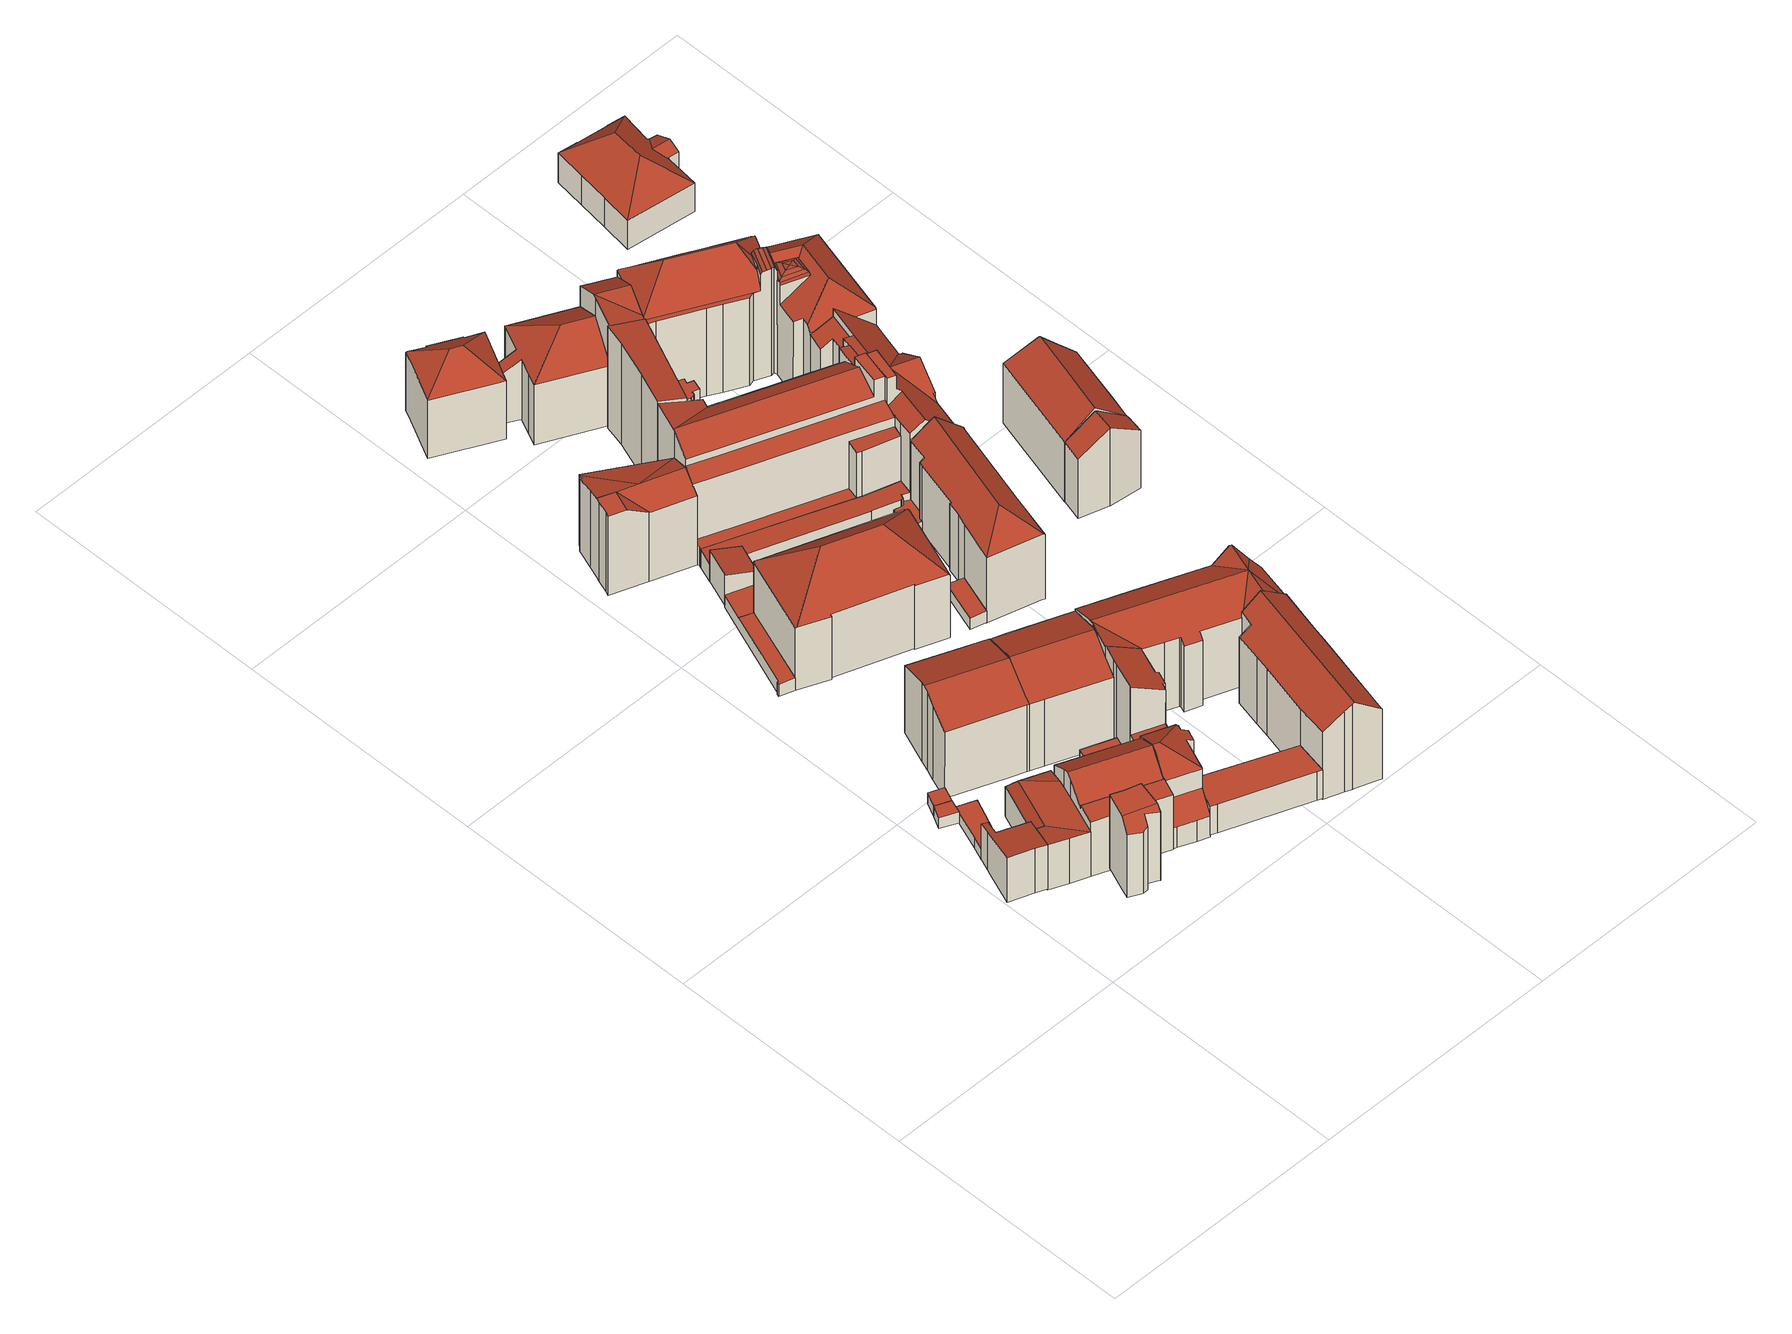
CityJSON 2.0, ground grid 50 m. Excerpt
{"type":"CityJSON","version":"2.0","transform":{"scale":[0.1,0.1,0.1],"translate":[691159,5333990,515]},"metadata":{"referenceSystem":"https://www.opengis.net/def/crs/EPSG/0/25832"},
"CityObjects":{
"building1":{"type":"Building","attributes":{"Gemeindeschluessel":"09162000","HoeheDach":"526.709","HoeheGrund":"515.870","Methode":"2000","NiedrigsteTraufeDesGebaeudes":"524.337","Geometrietyp2DReferenz":"3000","function":"31001_2000","roofType":"2100","measuredHeight":10.84,"storeysAboveGround":1},"geometry":[{"type":"MultiSurface","lod":"2","boundaries":[[[0,1,2,3,4,5]],[[6,7,5,4,3,8,9,10,11,12]],[[11,13,14,12]],[[7,15,0,5]],[[11,10,9,16,17,13]],[[3,2,18,8]],[[12,14,19,6]],[[15,19,14,13,17,16,18,2,1,0]],[[8,18,16,9]],[[6,19,15,7]]],"semantics":{"surfaces":[{"type":"WallSurface"},{"type":"GroundSurface"},{"type":"RoofSurface"}],"values":[0,1,0,0,0,0,0,2,0,0]}}]},
"building2":{"type":"Building","attributes":{"Gemeindeschluessel":"09162000","HoeheDach":"518.270","HoeheGrund":"515.680","Methode":"2000","NiedrigsteTraufeDesGebaeudes":"518.270","Geometrietyp2DReferenz":"3000","function":"31001_2000","roofType":"1000","measuredHeight":2.59},"geometry":[{"type":"MultiSurface","lod":"2","boundaries":[[[20,21,22,23]],[[24,25,26,27]],[[28,29,30,31]],[[21,30,29,32,26,25,22]],[[27,26,32,33]],[[23,24,27,33,28,31,20]],[[31,30,21,20]],[[23,22,25,24]],[[33,32,29,28]]],"semantics":{"surfaces":[{"type":"WallSurface"},{"type":"RoofSurface"},{"type":"GroundSurface"}],"values":[0,0,0,1,0,2,0,0,0]}}]},
"building3":{"type":"Building","attributes":{"Gemeindeschluessel":"09162000","HoeheDach":"518.460","HoeheGrund":"515.928","Methode":"2000","NiedrigsteTraufeDesGebaeudes":"518.460","Geometrietyp2DReferenz":"3000","function":"31001_2000","roofType":"1000","measuredHeight":2.53},"geometry":[{"type":"MultiSurface","lod":"2","boundaries":[[[34,35,36,37]],[[38,39,40,41]],[[41,40,34,37,42]],[[42,37,36,43]],[[39,35,34,40]],[[38,41,42,43]],[[39,38,43,36,35]]],"semantics":{"surfaces":[{"type":"WallSurface"},{"type":"RoofSurface"},{"type":"GroundSurface"}],"values":[0,0,1,0,0,0,2]}}]},
"building4":{"type":"Building","attributes":{"Gemeindeschluessel":"09162000","HoeheDach":"518.510","HoeheGrund":"515.941","Methode":"2000","NiedrigsteTraufeDesGebaeudes":"518.510","Geometrietyp2DReferenz":"3000","function":"31001_2000","roofType":"1000","measuredHeight":2.57},"geometry":[{"type":"MultiSurface","lod":"2","boundaries":[[[34,44,45,37]],[[36,46,47,35]],[[46,45,44,47]],[[35,34,37,36]],[[47,44,34,35]],[[36,37,45,46]]],"semantics":{"surfaces":[{"type":"RoofSurface"},{"type":"GroundSurface"},{"type":"WallSurface"}],"values":[0,1,2,2,2,2]}}]},
"building5":{"type":"Building","attributes":{"Gemeindeschluessel":"09162000","HoeheDach":"526.634","HoeheGrund":"515.658","Methode":"2000","NiedrigsteTraufeDesGebaeudes":"522.868","Geometrietyp2DReferenz":"3000","function":"31001_9998","roofType":"2100","measuredHeight":10.98,"storeysAboveGround":2},"geometry":[{"type":"MultiSurface","lod":"2","boundaries":[[[48,49,50,51]],[[52,53,54,55]],[[56,55,54,57,58]],[[59,60,61]],[[62,63,64,65,66]],[[62,66,67,68]],[[68,56,58,59,61]],[[50,49,61,60,69]],[[69,60,59,58,57,70]],[[71,63,62,68,61,49]],[[65,53,52,67,66]],[[64,63,71,72]],[[71,49,48,72]],[[65,64,72,48,51,70,57,54,53]],[[52,55,56,68,67]],[[50,69,70,51]]],"semantics":{"surfaces":[{"type":"WallSurface"},{"type":"RoofSurface"},{"type":"GroundSurface"}],"values":[0,0,0,0,0,1,1,1,0,1,0,0,0,2,1,0]}}]},
"building6":{"type":"Building","attributes":{"Gemeindeschluessel":"09162000","HoeheDach":"534.234","HoeheGrund":"516.280","Methode":"2000","NiedrigsteTraufeDesGebaeudes":"531.214","Geometrietyp2DReferenz":"3000","function":"31001_2000","roofType":"1000","measuredHeight":17.95},"geometry":[{"type":"MultiSurface","lod":"2","boundaries":[[[73,74,75,76,77,78,79,80]],[[81,82,78,77]],[[83,84,85,86,87,88]],[[89,90,91,92,73,80,93,84,83]],[[94,91,90,95]],[[96,89,83,88]],[[95,90,89,96]],[[97,74,73,92,91,94]],[[86,85,82,81]],[[76,75,74,97,94,95,96,88,87,86,81,77]],[[93,80,93,84]],[[93,80,79,78,82,85,84]]],"semantics":{"surfaces":[{"type":"WallSurface"},{"type":"RoofSurface"},{"type":"GroundSurface"}],"values":[0,0,0,1,0,0,0,0,0,2,0,1]}}]},
"building7":{"type":"Building","attributes":{"Gemeindeschluessel":"09162000","HoeheDach":"531.901","HoeheGrund":"515.690","Methode":"2000","NiedrigsteTraufeDesGebaeudes":"528.206","Geometrietyp2DReferenz":"3000","function":"31001_1000","roofType":"3100","measuredHeight":16.21,"storeysAboveGround":3},"geometry":[{"type":"MultiSurface","lod":"2","boundaries":[[[98,99,100,101,72,102,48]],[[103,104,98,48]],[[105,106,107,108,109,110,111]],[[104,112,113,114,115,99,98]],[[116,114,113,117]],[[116,118,119,120,121,115,114]],[[100,99,115,121]],[[122,123,120,119]],[[64,110,109,65]],[[117,113,112,124]],[[108,107,125,126,65,109]],[[127,128,122,119,118,116,117,124,103,48,102,72,129,64,65,126,125]],[[123,122,128,127,125,107,106,105]],[[121,120,123,105,111,101,100]],[[101,111,110,64,129,72]],[[124,112,104,103]]],"semantics":{"surfaces":[{"type":"WallSurface"},{"type":"RoofSurface"},{"type":"GroundSurface"}],"values":[0,0,1,1,0,0,0,0,0,0,0,2,0,1,0,0]}}]},
"building8":{"type":"Building","attributes":{"Gemeindeschluessel":"09162000","HoeheDach":"535.290","HoeheGrund":"515.780","Methode":"2000","NiedrigsteTraufeDesGebaeudes":"531.934","Geometrietyp2DReferenz":"3000","function":"31001_9998","roofType":"3100","measuredHeight":19.51,"storeysAboveGround":4},"geometry":[{"type":"MultiSurface","lod":"2","boundaries":[[[130,131,132,133,134,135,136,137,138,139]],[[136,140,141,137]],[[137,141,142,138]],[[130,139,143,144,145]],[[134,146,147,135]],[[146,134,133,148]],[[144,143,142,141,140,149]],[[130,145,150,131]],[[138,142,143,139]],[[136,135,147,149,140]],[[148,133,132,131,150]],[[146,148,150,145,144,149,147]]],"semantics":{"surfaces":[{"type":"GroundSurface"},{"type":"WallSurface"},{"type":"RoofSurface"}],"values":[0,1,1,1,1,1,2,1,1,1,1,2]}}]},
"building9":{"type":"Building","attributes":{"Gemeindeschluessel":"09162000","HoeheDach":"518.471","HoeheGrund":"515.820","Methode":"1000","NiedrigsteTraufeDesGebaeudes":"518.471","Geometrietyp2DReferenz":"3000","function":"31001_2000","roofType":"1000","measuredHeight":2.65},"geometry":[{"type":"MultiSurface","lod":"2","boundaries":[[[151,152,153,154,155,156]],[[157,158,159,160]],[[161,162,156,155,163,164]],[[159,158,152,151,156,162,161]],[[153,152,158,157]],[[157,160,164,163,155,154,153]],[[160,159,161,164]]],"semantics":{"surfaces":[{"type":"WallSurface"},{"type":"RoofSurface"},{"type":"GroundSurface"}],"values":[0,0,0,1,0,2,0]}}]},
"building10":{"type":"Building","attributes":{"Gemeindeschluessel":"09162000","HoeheDach":"523.280","HoeheGrund":"515.570","Methode":"2000","NiedrigsteTraufeDesGebaeudes":"518.510","Geometrietyp2DReferenz":"3000","function":"31001_9998","roofType":"1000","measuredHeight":7.71,"storeysAboveGround":2},"geometry":[{"type":"MultiSurface","lod":"2","boundaries":[[[165,166,167,168]],[[169,170,171,172,173,174,175,176,177,178,179,180,181,182,183,184,185,165,168]],[[173,186,187,174]],[[179,188,189,180]],[[170,190,191,171]],[[172,192,186,173]],[[169,193,190,170]],[[185,194,166,165]],[[195,196,197,198,199,189,188]],[[174,187,200,175]],[[191,190,193,167,166,194,201,202]],[[168,167,193,169]],[[203,200,187,186,192,204,205,206]],[[199,198,206,205,202,201,184,183,182,181]],[[204,192,172,171,191]],[[204,191,202,205]],[[178,195,188,179]],[[177,176,175,200,203,197,196]],[[206,198,197,203]],[[184,201,194,185]],[[177,196,195,178]],[[180,189,199,181]]],"semantics":{"surfaces":[{"type":"WallSurface"},{"type":"GroundSurface"},{"type":"RoofSurface"}],"values":[0,1,0,0,0,0,0,0,2,0,2,0,2,0,0,0,0,0,0,0,0,0]}}]},
"building11":{"type":"Building","attributes":{"Gemeindeschluessel":"09162000","HoeheDach":"523.195","HoeheGrund":"516.330","Methode":"1000","NiedrigsteTraufeDesGebaeudes":"523.195","Geometrietyp2DReferenz":"3000","function":"31001_9998","roofType":"1000","measuredHeight":6.87,"storeysAboveGround":3},"geometry":[{"type":"MultiSurface","lod":"2","boundaries":[[[207,208,209,210]],[[211,212,213,214,208,207]],[[209,215,216,217,218,210]],[[219,220,213,212]],[[208,214,213,220,221,222,216,215,209]],[[222,221,223,224,217,216]],[[223,221,220,219]],[[219,212,211,207,210,218,217,224,223]]],"semantics":{"surfaces":[{"type":"WallSurface"},{"type":"RoofSurface"},{"type":"GroundSurface"}],"values":[0,0,0,0,1,0,0,2]}}]},
"building12":{"type":"Building","attributes":{"Gemeindeschluessel":"09162000","HoeheDach":"535.603","HoeheGrund":"515.800","Methode":"1000","NiedrigsteTraufeDesGebaeudes":"531.919","Geometrietyp2DReferenz":"3000","function":"31001_1000","roofType":"3100","measuredHeight":19.8,"storeysAboveGround":4},"geometry":[{"type":"MultiSurface","lod":"2","boundaries":[[[225,226,227,228,229,230]],[[231,230,229]],[[232,233,234,235]],[[236,237,238,239,232,235,130,240,241,139,242,243,244]],[[238,237,236,226,225,245]],[[229,246,231]],[[234,233,247,245,225,230,248,145]],[[229,228,243,242,139,246]],[[145,248,230,231,246,139,241,240,130]],[[238,245,247,239]],[[243,228,227,244]],[[244,227,226,236]],[[239,247,233,232]],[[235,234,145,130]]],"semantics":{"surfaces":[{"type":"RoofSurface"},{"type":"WallSurface"},{"type":"GroundSurface"}],"values":[0,1,1,2,1,0,0,1,1,1,1,1,1,1]}}]},
"building13":{"type":"Building","attributes":{"Gemeindeschluessel":"09162000","HoeheDach":"534.709","HoeheGrund":"515.500","Methode":"2000","NiedrigsteTraufeDesGebaeudes":"532.192","Geometrietyp2DReferenz":"3000","function":"31001_9998","roofType":"2100","measuredHeight":19.21,"storeysAboveGround":4},"geometry":[{"type":"MultiSurface","lod":"2","boundaries":[[[249,250,251,252]],[[253,254,255,256]],[[257,258,259,260]],[[257,261,257,251]],[[262,263,264,265,266,267,268,269,253,256,270,271,272,273,274,275,276,277,278]],[[279,280,251]],[[281,263,262,278,282,261]],[[271,283,284,272]],[[261,282,258,257]],[[269,285,254,253]],[[251,257,260,286,287,284,283,279]],[[287,286,260,259,276,275,274,273]],[[258,282,278,277,276,259]],[[255,280,279,283,271,270,256]],[[263,281,288,264]],[[266,265,264,288,289,250,249,267]],[[250,289,288,281,261,257,251]],[[252,251,280,255,254,285]],[[272,284,287,273]],[[268,267,249,252,285,269]]],"semantics":{"surfaces":[{"type":"RoofSurface"},{"type":"WallSurface"},{"type":"GroundSurface"}],"values":[0,1,0,1,2,1,1,1,0,1,0,1,1,1,1,1,0,0,1,1]}}]},
"building14":{"type":"Building","attributes":{"Gemeindeschluessel":"09162000","HoeheDach":"538.887","HoeheGrund":"515.600","Methode":"1000","NiedrigsteTraufeDesGebaeudes":"530.705","Geometrietyp2DReferenz":"3000","function":"31001_9998","roofType":"3200","measuredHeight":23.29,"storeysAboveGround":4},"geometry":[{"type":"MultiSurface","lod":"2","boundaries":[[[290,291,292,293]],[[294,295,296,175,297,177]],[[298,299,300,301]],[[178,302,294,177]],[[303,304,295,294,302]],[[173,305,306,172]],[[307,308,309,303,302,178]],[[310,311,312,313]],[[314,293,292,315,316,317]],[[291,290,318,313,312,319]],[[172,306,320,321]],[[315,292,291,319,322]],[[304,322,319,312,311,320,306,305,323,296,295]],[[293,314,317,298,301,308,307,178,177,297,175,174,173,172,321,310,313,318,290]],[[301,300,309,308]],[[174,323,305,173]],[[321,320,311,310]],[[175,296,323,174]],[[309,300,299,316,315,322,304,303]],[[317,316,299,298]]],"semantics":{"surfaces":[{"type":"WallSurface"},{"type":"RoofSurface"},{"type":"GroundSurface"}],"values":[0,0,0,0,1,0,0,0,0,0,0,1,1,2,0,0,0,0,1,0]}}]},
"building15":{"type":"Building","attributes":{"Gemeindeschluessel":"09162000","HoeheDach":"536.364","HoeheGrund":"515.809","Methode":"2000","NiedrigsteTraufeDesGebaeudes":"520.879","Geometrietyp2DReferenz":"3000","function":"31001_9998","roofType":"3100","measuredHeight":20.55,"storeysAboveGround":4},"geometry":[{"type":"MultiSurface","lod":"2","boundaries":[[[324,325,326,327,328]],[[329,330,331,332]],[[333,334,335,336,337,338]],[[339,340,341,342]],[[343,344,345,346,347,338,337]],[[157,348,349,153]],[[350,351,352,353,354,349,348,355,356,357,358,359,360]],[[361,362,363,364]],[[365,366,367,368,369]],[[370,371,372,373,352,351]],[[374,359,358,375]],[[376,377,378,379]],[[244,236,380,381,382,383]],[[384,385,386,387,388,389,390,339,342,371,370,391,392,374,375,393,394,376,379,395,331,330,396,397,398,399,334,333,400,401,402,157,153,232,239,238,236,244,403,369,368,404,405]],[[157,402,406,407,355,348]],[[408,409,410,411,336,335]],[[412,378,377,413,414,345,344,415,329,332]],[[384,405,325,324,416]],[[345,414,363,362,346]],[[388,417,418,389]],[[327,419,328]],[[239,420,421,238]],[[401,361,406,402]],[[411,343,337,336]],[[403,422,365,369]],[[397,410,409,398]],[[328,419,367,366]],[[359,374,392,360]],[[238,421,380,236]],[[386,423,424,387]],[[425,423,386,385,426]],[[395,412,332,331]],[[399,408,335,334]],[[333,338,347,400]],[[418,427,390,389]],[[330,329,415,396]],[[350,391,370,351]],[[428,356,355,407]],[[153,349,354,232]],[[394,413,377,376]],[[393,357,356,428,364,363,414,413,394]],[[364,428,407,406,361]],[[424,417,388,387]],[[412,395,379,378]],[[385,384,416,429,426]],[[398,409,408,399]],[[239,232,354,353,430,420]],[[416,324,328,429]],[[401,400,347,346,362,361]],[[390,427,340,339]],[[426,429,328,425]],[[430,353,352,373]],[[391,350,360,392]],[[375,358,357,393]],[[404,326,325,405]],[[397,396,415,344,343,411,410]],[[365,422,383,382,328,366]],[[341,340,427,418,417,424,423,425,328,382,381,431]],[[373,372,431,381,380,421,420,430]],[[383,422,403,244]],[[404,368,367,419,327,326]],[[341,431,372,371,342]]],"semantics":{"surfaces":[{"type":"RoofSurface"},{"type":"WallSurface"},{"type":"GroundSurface"}],"values":[0,1,1,1,0,1,0,1,1,1,1,1,1,2,1,0,0,1,0,1,0,1,1,1,1,1,0,1,1,1,1,1,1,1,1,1,1,1,1,1,1,0,1,1,1,1,1,0,1,1,0,1,1,1,1,1,0,0,0,1,1,1]}}]},
"building16":{"type":"Building","attributes":{"Gemeindeschluessel":"09162000","HoeheDach":"534.770","HoeheGrund":"515.990","Methode":"2000","NiedrigsteTraufeDesGebaeudes":"529.983","Geometrietyp2DReferenz":"3000","function":"31001_9998","roofType":"3200","measuredHeight":18.78,"storeysAboveGround":4},"geometry":[{"type":"MultiSurface","lod":"2","boundaries":[[[432,433,434,435,436,437,438]],[[439,440,441,438,437,436,442,443,444,445,446,447,448,449,450]],[[451,452,450,449,448,453]],[[440,454,455,441]],[[455,456,457,433,432]],[[458,459,443,442,436,435]],[[457,456,451,453,460,461,462,463,459,458]],[[450,452,464,439]],[[459,463,462,445,444,443]],[[439,464,454,440]],[[441,455,432,438]],[[445,462,461,446]],[[455,454,464,452,451,456]],[[457,458,435,434,433]],[[448,447,446,461,460,453]]],"semantics":{"surfaces":[{"type":"WallSurface"},{"type":"GroundSurface"},{"type":"RoofSurface"}],"values":[0,1,0,0,2,0,2,0,0,0,0,0,2,2,0]}}]},
"building17":{"type":"Building","attributes":{"Gemeindeschluessel":"09162000","HoeheDach":"518.525","HoeheGrund":"515.780","Methode":"1000","NiedrigsteTraufeDesGebaeudes":"518.525","Geometrietyp2DReferenz":"3000","function":"51009_1610","roofType":"1000","measuredHeight":2.75},"geometry":[{"type":"MultiSurface","lod":"2","boundaries":[[[465,466,467,468]],[[467,466,469,470]],[[471,472,465,468]],[[468,467,470,471]],[[472,469,466,465]],[[471,470,469,472]]],"semantics":{"surfaces":[{"type":"WallSurface"},{"type":"RoofSurface"},{"type":"GroundSurface"}],"values":[0,1,2,0,0,0]}}]},
"building18":{"type":"Building","attributes":{"Gemeindeschluessel":"09162000","HoeheDach":"520.015","HoeheGrund":"515.500","Methode":"1000","NiedrigsteTraufeDesGebaeudes":"519.560","Geometrietyp2DReferenz":"3000","function":"31001_9998","roofType":"9999","measuredHeight":4.51,"storeysAboveGround":1},"geometry":[{"type":"MultiSurface","lod":"2","boundaries":[[[473,474,475,476]],[[476,475,477,478]],[[479,480,481,482]],[[483,484,485,486]],[[487,484,483,488,489,490]],[[491,492,493,494]],[[478,477,495,496]],[[497,498,495,477,475,474,481,480,499,485,484,487,490,500,493,492]],[[501,500,490,489]],[[502,497,492,491]],[[482,481,474,473]],[[496,495,498,503]],[[486,504,479,482,473,476,478,496,503,502,491,494,501,489,488,483]],[[494,493,500,501]],[[504,486,485,499,480,479]],[[503,498,497,502]]],"semantics":{"surfaces":[{"type":"WallSurface"},{"type":"RoofSurface"},{"type":"GroundSurface"}],"values":[0,0,0,0,0,0,0,1,0,0,0,0,2,0,0,0]}}]},
"building19":{"type":"Building","attributes":{"Gemeindeschluessel":"09162000","HoeheDach":"536.914","HoeheGrund":"515.960","Methode":"2000","NiedrigsteTraufeDesGebaeudes":"532.080","Geometrietyp2DReferenz":"3000","function":"31001_9998","roofType":"3100","measuredHeight":20.95,"storeysAboveGround":5},"geometry":[{"type":"MultiSurface","lod":"2","boundaries":[[[505,506,507,508,509,510,511,512]],[[513,514,515,516]],[[517,518,519,520]],[[521,522,523,524]],[[525,526,527,528]],[[520,529,530,507,506,505,512,513,516,521,524,531,532,525,528,533,534,535,517]],[[520,519,536,529]],[[528,527,537,533]],[[538,539,535,534,533,537]],[[516,515,522,521]],[[531,540,541,532]],[[507,530,529,536,542,508]],[[512,511,514,513]],[[524,523,540,531]],[[532,541,526,525]],[[509,508,542,536,519,518,539,538,510]],[[535,539,518,517]],[[514,511,510,538,537,527,526,541,540,523,522,515]]],"semantics":{"surfaces":[{"type":"WallSurface"},{"type":"GroundSurface"},{"type":"RoofSurface"}],"values":[0,0,0,0,0,1,0,0,0,0,0,0,0,0,0,2,0,2]}}]},
"building20":{"type":"Building","attributes":{"Gemeindeschluessel":"09162000","HoeheDach":"540.338","HoeheGrund":"515.500","Methode":"1000","NiedrigsteTraufeDesGebaeudes":"538.269","Geometrietyp2DReferenz":"3000","function":"31001_9998","roofType":"2100","measuredHeight":24.84,"storeysAboveGround":6},"geometry":[{"type":"MultiSurface","lod":"2","boundaries":[[[543,544,545,546]],[[547,548,544,543,549,550]],[[551,552,553,554,545,544,548,547,555]],[[553,552,556,557,558,554]],[[559,560,550,549,543,546,558,557,556]],[[560,555,547,550]],[[559,551,555,560]],[[546,545,554,558]],[[556,552,551,559]]],"semantics":{"surfaces":[{"type":"WallSurface"},{"type":"RoofSurface"},{"type":"GroundSurface"}],"values":[0,0,1,0,2,0,0,0,0]}}]},
"building21":{"type":"Building","attributes":{"Gemeindeschluessel":"09162000","HoeheDach":"540.670","HoeheGrund":"515.420","Methode":"2000","NiedrigsteTraufeDesGebaeudes":"519.900","Geometrietyp2DReferenz":"3000","function":"31001_9998","roofType":"3100","measuredHeight":25.25,"storeysAboveGround":5},"geometry":[{"type":"MultiSurface","lod":"2","boundaries":[[[561,562,563,564]],[[565,566,567,568,569,570]],[[571,572,573,574,575]],[[576,577,578,579]],[[580,581,578,577,582,583]],[[584,585,586,587,572,571]],[[588,589,590,591,592]],[[581,574,573,593,594,579,578]],[[595,596,597,588,592,598,599,600,601]],[[585,602,603]],[[574,581,580,575]],[[604,605,606,607,608,609,610,611,612]],[[613,614,583,582,577,576,615,616,617]],[[610,609,608,597,596,595,601,618,611]],[[619,612,611,618,620,621,622]],[[623,624,587,586,585,603]],[[572,587,624,625,626,593,573]],[[627,628,606,605]],[[629,630,619,622]],[[575,580,584,571]],[[618,601,600,613,617,631,620]],[[632,633,602,585,584,580,583,614]],[[570,569,630,629]],[[603,602,590,589,623]],[[597,608,607,562,561,634,635,636,625,624,623,589,588]],[[592,591,590,602,633,598]],[[599,598,633,632,614,613,600]],[[637,564,563,628,627,567,566]],[[630,569,568,567,627,605,604,612,619]],[[563,562,607,606,628]],[[636,635,634,561,564,637,566,565,570,629,622,621,620,631,617,616,615,576,579,594,593,626,625]]],"semantics":{"surfaces":[{"type":"WallSurface"},{"type":"RoofSurface"},{"type":"GroundSurface"}],"values":[0,0,1,0,1,0,1,0,0,0,0,0,0,1,0,1,0,0,0,0,0,1,0,0,0,0,1,0,1,1,2]}}]},
"building22":{"type":"Building","attributes":{"Gemeindeschluessel":"09162000","HoeheDach":"535.362","HoeheGrund":"515.910","Methode":"2000","NiedrigsteTraufeDesGebaeudes":"527.780","Geometrietyp2DReferenz":"3000","function":"31001_1000","roofType":"3200","measuredHeight":19.45,"storeysAboveGround":4},"geometry":[{"type":"MultiSurface","lod":"2","boundaries":[[[638,639,640,641,642,643,644,645,646,647]],[[648,649,639,638,647,650]],[[651,643,652,653]],[[654,655,656,657,642,641]],[[658,655,654,659]],[[659,654,641,660]],[[645,644,661,662,663,646]],[[664,658,659,660,665,649,648,650,663,662,661,651,653]],[[664,656,655,658]],[[660,641,640,665]],[[642,657,652,643]],[[650,647,646,663]],[[665,640,639,649]],[[644,643,651,661]],[[656,664,653,652,657]]],"semantics":{"surfaces":[{"type":"RoofSurface"},{"type":"WallSurface"},{"type":"GroundSurface"}],"values":[0,1,1,0,1,1,1,2,1,1,0,1,1,1,1]}}]},
"building23":{"type":"Building","attributes":{"Gemeindeschluessel":"09162000","HoeheDach":"536.385","HoeheGrund":"515.580","Methode":"1000","NiedrigsteTraufeDesGebaeudes":"531.158","Geometrietyp2DReferenz":"3000","function":"31001_9998","roofType":"3200","measuredHeight":20.8,"storeysAboveGround":5},"geometry":[{"type":"MultiSurface","lod":"2","boundaries":[[[666,667,668,669]],[[670,671,672,673,674,675,676,677,678]],[[669,668,679,680]],[[681,676,675,682]],[[682,683,684,685,686,687,688,666,669,680,689,690,691,692,693,694,695,696,681]],[[690,697,698,691]],[[688,699,667,666]],[[698,700,692,691]],[[680,679,701,689]],[[702,703,695,694,693,704]],[[670,678,705]],[[687,705,699,688]],[[686,685,672,671,670,705,687]],[[689,701,697,690]],[[695,703,706,696]],[[692,700,704,693]],[[678,677,706,703,702,704,700,698,697,701,679,668,667,699,705]],[[685,684,683,674,673,672]],[[677,676,681,696,706]],[[682,675,674,683]]],"semantics":{"surfaces":[{"type":"WallSurface"},{"type":"RoofSurface"},{"type":"GroundSurface"}],"values":[0,1,0,0,2,0,0,0,0,0,1,0,0,0,0,0,1,0,0,0]}}]},
"building24":{"type":"Building","attributes":{"Gemeindeschluessel":"09162000","HoeheDach":"518.084","HoeheGrund":"515.601","Methode":"1000","NiedrigsteTraufeDesGebaeudes":"518.084","Geometrietyp2DReferenz":"3000","function":"31001_2000","roofType":"1000","measuredHeight":2.48},"geometry":[{"type":"MultiSurface","lod":"2","boundaries":[[[707,708,709,710]],[[692,711,712,691]],[[713,714,708,707]],[[689,715,714,713]],[[716,717,718,719]],[[690,720,715,689]],[[721,722,719,718]],[[716,719,722,723,709,708,714,715,720,712,711,724]],[[717,716,724,693]],[[718,717,693,692,691,690,689,713,707,710,725,721]],[[693,724,711,692]],[[710,709,723,725]],[[691,712,720,690]],[[725,723,722,721]]],"semantics":{"surfaces":[{"type":"WallSurface"},{"type":"RoofSurface"},{"type":"GroundSurface"}],"values":[0,0,0,0,0,0,0,1,0,2,0,0,0,0]}}]},
"building25":{"type":"Building","attributes":{"Gemeindeschluessel":"09162000","HoeheDach":"530.930","HoeheGrund":"515.680","Methode":"2000","NiedrigsteTraufeDesGebaeudes":"530.930","Geometrietyp2DReferenz":"3000","function":"31001_9998","roofType":"1000","measuredHeight":15.25,"storeysAboveGround":4},"geometry":[{"type":"MultiSurface","lod":"2","boundaries":[[[726,727,728,729]],[[730,731,732,733]],[[734,735,736,737,738,739]],[[740,741,742,743]],[[744,745,746,747]],[[747,746,748,749]],[[748,750,751,752,753,749]],[[746,745,754,755,756,757,758,759,739,738,737,760,761,762,732,731,728,727,742,741,763,764,765,751,750,748]],[[756,755,766,767,768,757]],[[769,759,758,770]],[[729,728,731,730]],[[771,762,761,772]],[[743,742,727,726]],[[773,760,737,736]],[[774,763,741,740]],[[775,764,763,774]],[[776,744,747,749,753,752,777,775,774,740,743,726,729,730,733,771,772,773,736,735,734,769,770,768,767,766]],[[752,751,765,777]],[[772,761,760,773]],[[734,739,759,769]],[[777,765,764,775]],[[770,758,757,768]],[[733,732,762,771]],[[744,776,766,755,754,745]]],"semantics":{"surfaces":[{"type":"WallSurface"},{"type":"RoofSurface"},{"type":"GroundSurface"}],"values":[0,0,0,0,0,0,0,1,0,0,0,0,0,0,0,0,2,0,0,0,0,0,0,0]}}]},
"building26":{"type":"Building","attributes":{"Gemeindeschluessel":"09162000","HoeheDach":"543.369","HoeheGrund":"515.615","Methode":"2000","NiedrigsteTraufeDesGebaeudes":"529.715","Geometrietyp2DReferenz":"3000","function":"31001_9998","roofType":"3100","measuredHeight":27.75,"storeysAboveGround":6},"geometry":[{"type":"MultiSurface","lod":"2","boundaries":[[[778,779,780,781]],[[782,783,784,785]],[[786,787,788,789,790]],[[791,792,793,794,795,796]],[[797,798,799,800,801,802,803]],[[804,805,806,807]],[[808,809,810]],[[782,785,811,812,813]],[[814,808,815,816]],[[817,818,779,778]],[[819,820,821,822,823,824,825,826,827,828,829,830,831,832,833,834,835]],[[797,803,836,837]],[[825,824,838,839]],[[840,841,842,843,844,845]],[[846,847,848,849]],[[823,850,824]],[[851,852,853,854]],[[855,856,857,858]],[[859,860,861,862]],[[789,863,790]],[[864,783,865,814]],[[866,849,848,795,794,867,868]],[[869,870,871,872]],[[873,874,875,876]],[[872,871,877,791]],[[798,878,786,790,799]],[[879,809,865,880]],[[856,845,844,881,839,838,882,883,857]],[[884,885,818,817]],[[886,887,888,889,890,891,892,893,894,681,696,695,693,895,841,840,855,858,896,897,898,899,900,901,884,817,778,781,804,807,902,878,798,797,837,846,849,866]],[[808,810,815]],[[903,904,784,905,906,907,908,909]],[[854,853,877,871,870]],[[898,907,906,910,911,813,812,899]],[[887,886,912,913,850,823,822]],[[824,850,913,903,909,914,838]],[[893,835,834,894]],[[863,915,800,799,790]],[[916,829,828,873,876]],[[905,864,911,910]],[[810,809,879]],[[880,865,783,782]],[[900,899,812,811,862,861,917]],[[867,794,793]],[[810,879,815]],[[888,918,919,889]],[[827,874,873,828]],[[916,920,921,830,829]],[[864,814,816,813,911]],[[905,784,783,864]],[[786,878,902,787]],[[791,877,853,852,922,860,859,923,792]],[[888,887,822,821,918]],[[792,923,793]],[[784,904,923,785]],[[891,924,925,892]],[[781,780,805,804]],[[900,917,926,901]],[[819,925,924,927,820]],[[928,922,852,851]],[[901,926,928,851,854,870,869,885,884]],[[891,890,889,919,927,924]],[[840,845,856,855]],[[897,908,907,898]],[[872,796,929,930,869]],[[919,918,821,820,927]],[[886,866,868,912]],[[903,913,912,868,904]],[[930,915,863,789,788,931]],[[693,695,831,830,921]],[[858,857,883,896]],[[815,879,880,816]],[[915,801,800]],[[893,892,925,819,835]],[[814,865,809,808]],[[904,868,867,793,923]],[[826,843,842,932,827]],[[859,862,811,785,923]],[[897,896,883,882,914,909,908]],[[926,917,861,860,922,928]],[[838,914,882]],[[881,826,825,839]],[[894,834,833,681]],[[693,921,920,895]],[[795,848,847,836,803,802,929,796]],[[905,910,906]],[[841,895,920,916,876,875,932,842]],[[696,832,831,695]],[[844,843,826,881]],[[681,833,832,696]],[[837,836,847,846]],[[806,805,780,779,818,885,869,930,931]],[[929,802,801,915,930]],[[872,791,796]],[[816,880,782,813]],[[787,902,807,806,931,788]],[[932,875,874,827]]],"semantics":{"surfaces":[{"type":"WallSurface"},{"type":"RoofSurface"},{"type":"GroundSurface"}],"values":[0,1,1,1,0,0,1,1,1,0,1,0,0,0,0,0,1,0,1,1,1,0,0,1,0,0,1,1,0,2,1,1,1,0,0,1,0,1,0,1,1,1,0,0,1,0,0,1,1,1,0,0,0,0,1,0,0,0,1,1,0,0,0,0,1,1,0,1,0,0,0,1,0,0,1,1,1,0,0,1,0,0,0,0,1,0,0,0,0,0,0,1,1,1,1,0,0]}}]},
"building27":{"type":"Building","attributes":{"Gemeindeschluessel":"09162000","HoeheDach":"534.666","HoeheGrund":"515.790","Methode":"1000","NiedrigsteTraufeDesGebaeudes":"529.812","Geometrietyp2DReferenz":"3000","function":"31001_9998","roofType":"3100","measuredHeight":18.88,"storeysAboveGround":4},"geometry":[{"type":"MultiSurface","lod":"2","boundaries":[[[933,934,935,936,937,938,939,940]],[[941,942,940,939,943,944]],[[945,946,947,948,949,944,943,939,938,937,936]],[[949,950,941,944]],[[950,951,934,933,940,942,941]],[[946,945,936,935,952,953]],[[948,947,946,953,954,951,950,949]],[[954,953,952,935,934,951]]],"semantics":{"surfaces":[{"type":"WallSurface"},{"type":"GroundSurface"},{"type":"RoofSurface"}],"values":[0,0,1,0,2,0,0,2]}}]},
"building28":{"type":"Building","attributes":{"Gemeindeschluessel":"09162000","HoeheDach":"535.329","HoeheGrund":"515.660","Methode":"1000","NiedrigsteTraufeDesGebaeudes":"530.138","Geometrietyp2DReferenz":"3000","function":"31001_9998","roofType":"3100","measuredHeight":19.67,"storeysAboveGround":4},"geometry":[{"type":"MultiSurface","lod":"2","boundaries":[[[955,956,957,958,959,960,961,962,963]],[[956,955,963,964,965,966]],[[958,940,967,959]],[[968,969,970,967,940]],[[962,971,964,963]],[[959,967,970,960]],[[969,971,962,961,960,970]],[[957,956,966,935,968,940,958]],[[935,966,965,964,971,969,968]]],"semantics":{"surfaces":[{"type":"GroundSurface"},{"type":"WallSurface"},{"type":"RoofSurface"}],"values":[0,1,1,2,1,1,1,1,2]}}]},
"building29":{"type":"Building","attributes":{"name":"Marionettentheater","Gemeindeschluessel":"09162000","HoeheDach":"528.360","HoeheGrund":"515.095","Methode":"2000","NiedrigsteTraufeDesGebaeudes":"518.320","Geometrietyp2DReferenz":"3000","function":"31001_3000","roofType":"3100","measuredHeight":13.27,"storeysAboveGround":1},"geometry":[{"type":"MultiSurface","lod":"2","boundaries":[[[972,973,974,975,976,977,978,979,980,981]],[[977,976,982,983,984]],[[985,986,987,988]],[[988,989,990,985]],[[991,992,993,994]],[[980,979,995]],[[996,997,998,975,974]],[[999,1000,1001,1002,994,993,1003,1004,1005,1006,983,982,998,997]],[[1005,1004,1007,986,985,990]],[[978,977,984,987,986,1007,1008]],[[973,972,1009,1010,1011]],[[1009,1000,999,1010]],[[983,1006,989,988,987,984]],[[972,981,1001,1000,1009]],[[1005,990,989,1006]],[[976,975,998,982]],[[993,992,1008,1003]],[[1002,1001,981,980,995]],[[991,995,979,978,1008,992]],[[995,991,994,1002]],[[1004,1003,1008,1007]],[[999,997,996,1011,1010]],[[973,1011,996,974]]],"semantics":{"surfaces":[{"type":"RoofSurface"},{"type":"WallSurface"},{"type":"GroundSurface"}],"values":[0,1,1,0,1,0,1,2,1,0,0,1,1,1,1,1,1,1,0,1,1,1,0]}}]}
},
"vertices":[
[0,245,117],[27,314,101],[29,319,100],[29,319,9],[27,314,9],[0,245,9],[68,218,9],[47,227,9],[39,344,9],[50,339,9],[38,310,9],[38,309,9],[96,285,9],[38,309,101],[96,285,101],[47,227,117],[50,339,93],[38,310,101],[39,344,93],[68,218,117],
[50,339,7],[50,339,33],[39,344,33],[39,344,7],[50,371,7],[50,371,33],[71,426,33],[71,426,7],[112,425,7],[112,425,33],[71,331,33],[71,331,7],[76,440,33],[76,440,7],
[81,453,35],[81,453,9],[51,466,9],[51,466,35],[71,426,9],[76,440,9],[76,440,35],[71,426,35],[38,441,35],[38,441,9],
[93,482,35],[65,493,35],[65,493,9],[93,482,9],
[139,189,7],[139,189,116],[104,203,116],[104,203,7],[204,357,79],[204,357,7],[136,384,7],[136,384,79],[135,382,82],[96,285,7],[96,285,80],[88,265,79],[88,265,105],[102,259,105],[184,305,116],[179,291,116],[179,291,7],[192,326,7],[192,326,110],[197,339,105],[142,361,105],[68,218,116],[68,218,7],[169,265,116],[169,265,7],
[210,97,180],[210,97,13],[212,107,13],[219,135,13],[225,157,13],[225,157,192],[219,135,192],[212,107,192],[195,166,13],[195,166,192],[144,109,165],[151,128,192],[171,176,192],[171,176,13],[151,128,13],[144,109,13],[169,97,162],[180,97,166],[185,110,184],[205,100,180],[209,108,192],[185,110,13],[180,97,13],[169,97,13],[205,100,13],
[139,189,139],[154,227,139],[154,227,132],[169,265,160],[154,227,7],[171,176,7],[171,176,139],[314,219,169],[324,242,152],[335,268,132],[334,268,132],[192,326,132],[179,291,158],[173,276,169],[195,166,139],[225,157,139],[278,135,139],[293,171,139],[278,135,7],[225,157,7],[293,171,7],[295,176,7],[295,176,136],[293,171,132],[309,209,7],[309,209,161],[195,166,7],[335,268,7],[334,268,7],[324,242,7],[314,219,7],[173,276,7],
[235,426,8],[232,428,8],[202,439,8],[93,482,8],[110,526,8],[118,546,8],[126,568,8],[152,633,8],[264,588,8],[293,576,8],[126,568,199],[152,633,170],[264,588,170],[293,576,170],[264,501,203],[235,426,170],[110,526,189],[118,546,198],[93,482,169],[122,558,203],[232,428,170],
[310,383,35],[372,359,35],[372,359,8],[310,383,8],[309,383,8],[309,383,35],[354,312,8],[354,312,35],[340,280,35],[340,280,8],[280,305,35],[299,355,35],[299,355,8],[280,305,8],
[168,1100,6],[168,1100,82],[222,1080,65],[222,1080,6],[221,1076,6],[200,1022,6],[194,1024,6],[174,971,6],[157,977,6],[157,979,6],[154,980,6],[151,979,6],[149,979,6],[93,828,6],[64,838,6],[66,843,6],[68,843,6],[124,989,6],[144,1042,6],[145,1043,6],[146,1043,6],[157,977,35],[157,979,35],[64,838,36],[66,843,36],[200,1022,65],[194,1024,67],[174,971,35],[221,1076,65],[146,1043,82],[93,828,36],[149,979,36],[151,979,36],[124,989,36],[68,843,36],[154,980,35],[145,1043,83],[144,1042,83],[151,979,35],[194,1024,35],[144,1042,35],[124,989,35],
[351,106,13],[351,106,82],[340,111,82],[340,111,13],[515,42,13],[518,41,13],[518,41,82],[515,42,82],[367,173,82],[367,174,82],[367,174,13],[367,173,13],[528,37,13],[528,37,82],[541,102,82],[415,154,82],[541,102,13],[415,154,13],
[406,445,206],[410,453,202],[437,520,169],[320,565,170],[295,575,169],[264,500,206],[264,500,169],[376,370,8],[376,370,169],[261,416,170],[261,416,8],[410,453,8],[406,445,8],[402,434,8],[388,402,8],[261,494,8],[264,500,8],[295,575,8],[320,565,8],[437,520,8],[402,434,201],[293,576,169],[388,402,185],[261,494,203],
[98,1171,173],[99,1171,172],[77,1227,196],[61,1185,196],[32,1207,5],[32,1207,197],[40,1229,197],[40,1229,5],[116,1213,196],[210,1225,177],[74,1310,177],[73,1307,178],[196,1184,196],[196,1184,5],[192,1174,5],[180,1141,5],[100,1170,5],[99,1171,5],[98,1171,5],[61,1185,5],[28,1197,5],[44,1239,5],[53,1263,5],[66,1300,5],[69,1298,5],[71,1303,5],[73,1307,5],[74,1310,5],[210,1225,5],[211,1225,5],[44,1239,196],[44,1239,197],[192,1174,191],[211,1225,177],[53,1263,190],[66,1300,180],[28,1197,197],[71,1303,179],[69,1298,180],[180,1141,172],[100,1170,172],
[413,881,6],[413,881,157],[357,730,157],[357,730,6],[149,979,158],[151,980,160],[154,980,158],[151,980,6],[298,754,6],[298,754,162],[154,806,160],[154,806,6],[93,828,157],[95,827,159],[199,875,239],[157,977,160],[174,971,160],[95,827,6],[153,803,6],[153,803,157],[407,887,6],[407,887,157],[411,885,157],[411,885,6],[355,731,6],[355,731,160],[297,753,160],[297,753,6],[412,883,6],[412,883,159],[407,886,159],[407,886,6],[307,835,239],[157,979,158],
[692,295,183],[701,293,174],[719,368,174],[710,387,187],[676,355,211],[382,210,137],[382,210,8],[395,204,8],[395,204,129],[295,176,8],[278,135,8],[278,135,59],[292,168,91],[292,168,137],[295,176,142],[511,352,8],[511,352,175],[487,362,175],[487,362,8],[354,144,137],[355,145,138],[325,213,171],[314,218,171],[310,208,164],[354,312,212],[372,359,213],[432,322,175],[426,324,179],[446,377,180],[388,400,214],[376,370,213],[352,307,212],[410,284,179],[411,288,179],[412,287,178],[417,299,178],[423,297,175],[335,268,97],[335,268,137],[394,245,137],[394,245,97],[559,472,174],[665,429,174],[694,418,208],[694,418,8],[559,472,8],[426,324,8],[447,378,8],[447,378,177],[446,377,177],[417,299,8],[412,287,8],[395,240,8],[395,240,137],[392,231,137],[392,231,8],[410,453,211],[412,460,211],[413,460,211],[437,520,174],[661,301,8],[650,304,8],[615,311,8],[545,338,8],[540,326,8],[508,338,8],[513,351,8],[432,322,8],[423,297,8],[411,288,8],[392,241,8],[405,226,8],[367,174,8],[340,111,8],[318,119,8],[284,133,8],[310,208,8],[335,268,8],[341,280,8],[535,481,8],[719,368,8],[701,293,8],[341,280,97],[352,307,97],[284,133,59],[318,119,59],[340,111,59],[354,144,91],[405,226,129],[392,241,139],[393,241,139],[367,174,138],[661,301,210],[540,326,167],[508,338,167],[696,414,211],[388,402,211],[402,434,211],[535,481,174],[615,311,175],[545,338,175],[617,311,175],[650,304,203],[513,351,175],[410,284,97],[659,302,211],[388,400,211],[451,377,175],
[33,1620,152],[33,1620,153],[74,1700,152],[84,1721,152],[84,1721,10],[74,1700,10],[33,1620,10],[182,1611,10],[171,1590,10],[155,1559,10],[86,1720,10],[117,1704,10],[118,1705,10],[119,1708,10],[176,1679,10],[175,1677,10],[175,1675,10],[207,1660,10],[207,1659,10],[207,1660,153],[207,1659,152],[175,1675,153],[171,1590,152],[155,1559,152],[131,1635,198],[110,1645,198],[86,1720,153],[117,1704,153],[175,1677,152],[176,1679,150],[119,1708,150],[118,1705,152],[182,1611,152],
[449,789,8],[449,789,35],[422,710,35],[422,710,8],[419,800,35],[391,718,35],[391,718,8],[419,800,8],
[494,978,5],[494,978,46],[492,978,46],[492,978,5],[440,996,46],[440,996,5],[500,986,5],[500,986,47],[496,977,46],[496,977,5],[520,1006,5],[520,1006,50],[514,978,47],[514,978,5],[512,1008,50],[512,1008,5],[451,1027,5],[451,1027,50],[168,1100,5],[168,1100,46],[180,1133,50],[180,1133,5],[440,995,46],[440,995,5],[222,1080,46],[221,1076,46],[503,984,47],[405,1045,50],[405,1045,5],[222,1080,5],[221,1076,5],[503,984,5],
[583,17,10],[619,4,10],[630,0,10],[630,0,180],[619,4,189],[583,17,219],[579,18,216],[579,18,10],[565,23,10],[565,23,205],[528,37,173],[528,37,10],[701,293,10],[701,293,180],[680,208,180],[680,208,10],[541,102,10],[541,102,171],[566,203,171],[566,203,10],[607,280,10],[607,280,189],[615,311,189],[615,311,10],[673,177,10],[630,2,10],[573,234,10],[585,286,10],[650,304,10],[652,303,10],[661,302,10],[673,177,180],[650,304,217],[652,303,219],[661,302,212],[573,234,171],[585,286,171],[630,2,180],
[284,1420,5],[284,1420,251],[294,1461,253],[294,1461,5],[258,1348,250],[277,1400,251],[277,1400,5],[258,1348,5],[284,1268,233],[361,1441,233],[303,1458,251],[297,1459,252],[235,1287,248],[361,1441,5],[303,1458,5],[297,1459,5],[284,1268,5],[235,1287,5],
[520,1006,4],[520,1006,159],[451,1027,159],[451,1027,4],[253,1104,4],[405,1045,4],[405,1045,49],[253,1104,49],[180,1133,49],[180,1133,4],[536,1152,199],[541,1170,195],[372,1234,196],[311,1258,196],[304,1241,199],[235,1287,4],[235,1287,244],[284,1268,226],[284,1268,4],[304,1241,216],[311,1258,216],[228,1270,244],[212,1227,244],[536,1152,216],[530,1127,232],[536,1152,232],[541,1170,232],[532,1055,257],[547,1114,257],[528,1121,257],[525,1107,257],[514,1062,257],[372,1234,4],[311,1258,4],[272,1154,200],[514,1062,200],[532,1055,200],[514,1062,216],[272,1154,216],[196,1184,216],[196,1184,200],[528,1121,236],[528,1121,232],[262,1126,49],[448,1055,49],[448,1055,163],[525,1025,163],[525,1025,185],[448,1055,185],[262,1126,185],[185,1156,185],[185,1156,49],[211,1225,244],[212,1227,245],[228,1270,4],[212,1227,4],[211,1225,4],[192,1174,195],[180,1141,49],[192,1174,4],[185,1156,4],[180,1141,4],[547,1114,229],[559,1163,229],[559,1163,4],[541,1170,4],[442,1031,49],[442,1031,159],[183,1139,4],[183,1139,49],[196,1184,4],[288,1197,245],[525,1107,245],[525,1025,4],[532,1055,4],[547,1114,4],[442,1031,4],
[204,1573,154],[205,1573,154],[190,1541,154],[179,1518,154],[272,1550,204],[239,1645,154],[215,1594,154],[214,1595,154],[182,1611,128],[171,1590,128],[204,1573,9],[205,1573,9],[171,1590,9],[239,1645,9],[357,1588,154],[357,1588,9],[294,1461,154],[297,1459,154],[327,1523,203],[327,1523,204],[297,1459,9],[294,1461,9],[179,1518,9],[215,1594,9],[214,1595,9],[182,1611,9],[327,1523,9],[190,1541,9],
[456,810,6],[456,810,167],[464,837,167],[464,837,6],[526,681,164],[526,681,163],[528,680,162],[552,768,163],[600,940,166],[601,940,166],[601,943,166],[553,962,214],[489,747,214],[466,836,169],[466,836,6],[601,943,6],[601,940,6],[600,940,6],[552,768,6],[528,680,6],[526,681,6],[422,710,6],[449,789,6],[492,929,6],[494,937,6],[502,934,6],[514,977,6],[514,978,6],[522,974,6],[547,965,6],[553,962,6],[494,937,167],[502,934,176],[449,789,166],[514,977,174],[492,929,167],[522,974,183],[547,965,207],[514,978,174],[422,710,164],[553,962,213],
[466,936,6],[466,936,31],[478,981,31],[478,981,6],[514,977,31],[502,934,31],[475,933,6],[475,933,31],[492,929,31],[500,986,31],[500,986,6],[496,977,6],[496,977,31],[494,937,31],[494,978,6],[494,978,31],[492,978,31],[514,978,31],[492,978,6],
[361,1315,7],[361,1315,159],[348,1319,159],[348,1319,7],[347,1315,7],[347,1315,159],[345,1312,159],[345,1312,7],[308,1277,7],[312,1285,7],[326,1315,7],[326,1315,159],[312,1285,159],[308,1277,159],[356,1340,7],[356,1340,159],[368,1335,159],[368,1335,7],[559,1163,7],[559,1163,159],[372,1234,159],[372,1234,7],[284,1268,159],[284,1268,7],[295,1292,159],[361,1441,159],[361,1441,7],[295,1292,7],[565,1189,159],[566,1191,159],[552,1194,159],[544,1196,159],[542,1189,159],[474,1216,159],[336,1311,159],[339,1311,159],[342,1311,159],[360,1349,159],[345,1356,159],[379,1434,159],[566,1191,7],[552,1194,7],[544,1196,7],[474,1216,7],[542,1189,7],[342,1311,7],[339,1311,7],[336,1311,7],[360,1349,7],[345,1356,7],[565,1189,7],[379,1434,7],
[483,1382,6],[483,1382,219],[458,1395,219],[458,1395,6],[592,1376,239],[632,1356,239],[634,1356,233],[591,1378,233],[327,1523,249],[297,1459,249],[360,1441,231],[365,1451,231],[330,1530,249],[573,1405,253],[598,1392,219],[612,1420,219],[629,1452,219],[628,1452,221],[555,1422,284],[435,1549,6],[357,1588,6],[357,1588,204],[415,1559,204],[415,1559,219],[417,1558,221],[435,1549,220],[379,1434,6],[379,1434,219],[361,1441,219],[361,1441,6],[612,1335,248],[616,1351,248],[604,1347,249],[575,1347,233],[575,1347,234],[572,1338,239],[618,1326,244],[591,1343,248],[579,1340,244],[525,1361,6],[525,1361,219],[621,1022,149],[589,1101,199],[655,1146,148],[668,1192,148],[675,1217,148],[640,1229,185],[601,1243,225],[583,1176,225],[564,1106,225],[547,1043,225],[557,1039,214],[538,968,214],[547,965,205],[553,962,199],[601,943,147],[602,946,147],[608,974,149],[514,1510,220],[514,1510,6],[567,1255,185],[601,1243,206],[566,1191,6],[559,1163,6],[559,1163,227],[564,1183,227],[564,1183,194],[566,1191,194],[540,1497,6],[540,1497,220],[622,1455,221],[622,1455,6],[675,1217,185],[558,1355,265],[582,1400,265],[576,1403,263],[552,1358,263],[572,1216,6],[572,1216,194],[551,1222,180],[551,1222,6],[598,1392,258],[596,1393,263],[574,1351,263],[575,1347,258],[388,1501,249],[622,1319,239],[625,1354,244],[726,1402,6],[629,1452,186],[726,1402,187],[549,1359,219],[549,1359,258],[560,1379,258],[560,1379,244],[547,1043,257],[564,1106,257],[546,1112,257],[531,1049,257],[573,1405,258],[327,1523,6],[599,1359,248],[595,1369,244],[583,1176,206],[561,1257,181],[561,1256,181],[536,1364,6],[536,1364,219],[677,1225,6],[668,1192,6],[653,1137,6],[656,1137,6],[642,1084,6],[628,1034,6],[625,1035,6],[608,974,6],[602,946,6],[520,1006,6],[561,1256,6],[569,1281,6],[559,1294,6],[575,1347,6],[573,1353,6],[566,1351,6],[297,1459,6],[631,1283,247],[653,1364,247],[623,1317,233],[571,1336,187],[559,1294,185],[569,1281,196],[564,1266,196],[571,1336,233],[572,1337,239],[677,1225,188],[676,1219,188],[561,1257,185],[406,1540,219],[531,1049,189],[573,1353,263],[653,1137,155],[656,1137,155],[520,1006,190],[514,978,191],[589,1396,265],[598,1392,247],[628,1034,159],[625,1035,159],[566,1351,265],[641,1082,199],[566,1352,265],[443,1479,284],[365,1451,219],[360,1441,219],[546,1112,227],
[747,798,185],[761,794,197],[818,778,152],[818,778,8],[761,794,8],[747,798,8],[704,809,8],[704,809,152],[693,766,152],[704,807,152],[704,807,8],[693,766,8],[818,774,8],[814,741,8],[809,742,8],[750,749,8],[749,749,8],[749,749,196],[750,749,197],[818,774,152],[814,741,148],[809,742,152],
[830,820,7],[818,778,7],[761,794,7],[704,809,7],[758,1005,7],[809,972,7],[810,971,7],[829,958,7],[861,937,7],[861,937,152],[830,820,152],[818,778,151],[758,1005,152],[761,794,203],[810,971,203],[809,972,203],[829,958,184],
[746,1765,75],[734,1794,89],[757,1824,72],[751,1825,77],[766,1889,71],[765,1889,72],[688,1834,134],[680,1768,134],[740,1702,72],[741,1702,71],[766,1889,1],[730,1894,1],[730,1894,72],[668,1903,33],[668,1903,71],[730,1894,71],[730,1894,33],[733,1909,33],[670,1917,33],[612,1785,72],[620,1845,72],[620,1845,1],[612,1785,1],[603,1721,72],[773,1821,72],[773,1821,1],[751,1825,1],[768,1766,1],[746,1769,1],[741,1702,1],[603,1721,1],[629,1908,1],[668,1902,1],[670,1917,1],[733,1909,1],[668,1902,72],[629,1908,72],[746,1769,76],[768,1766,76],[770,1789,89]
]}
